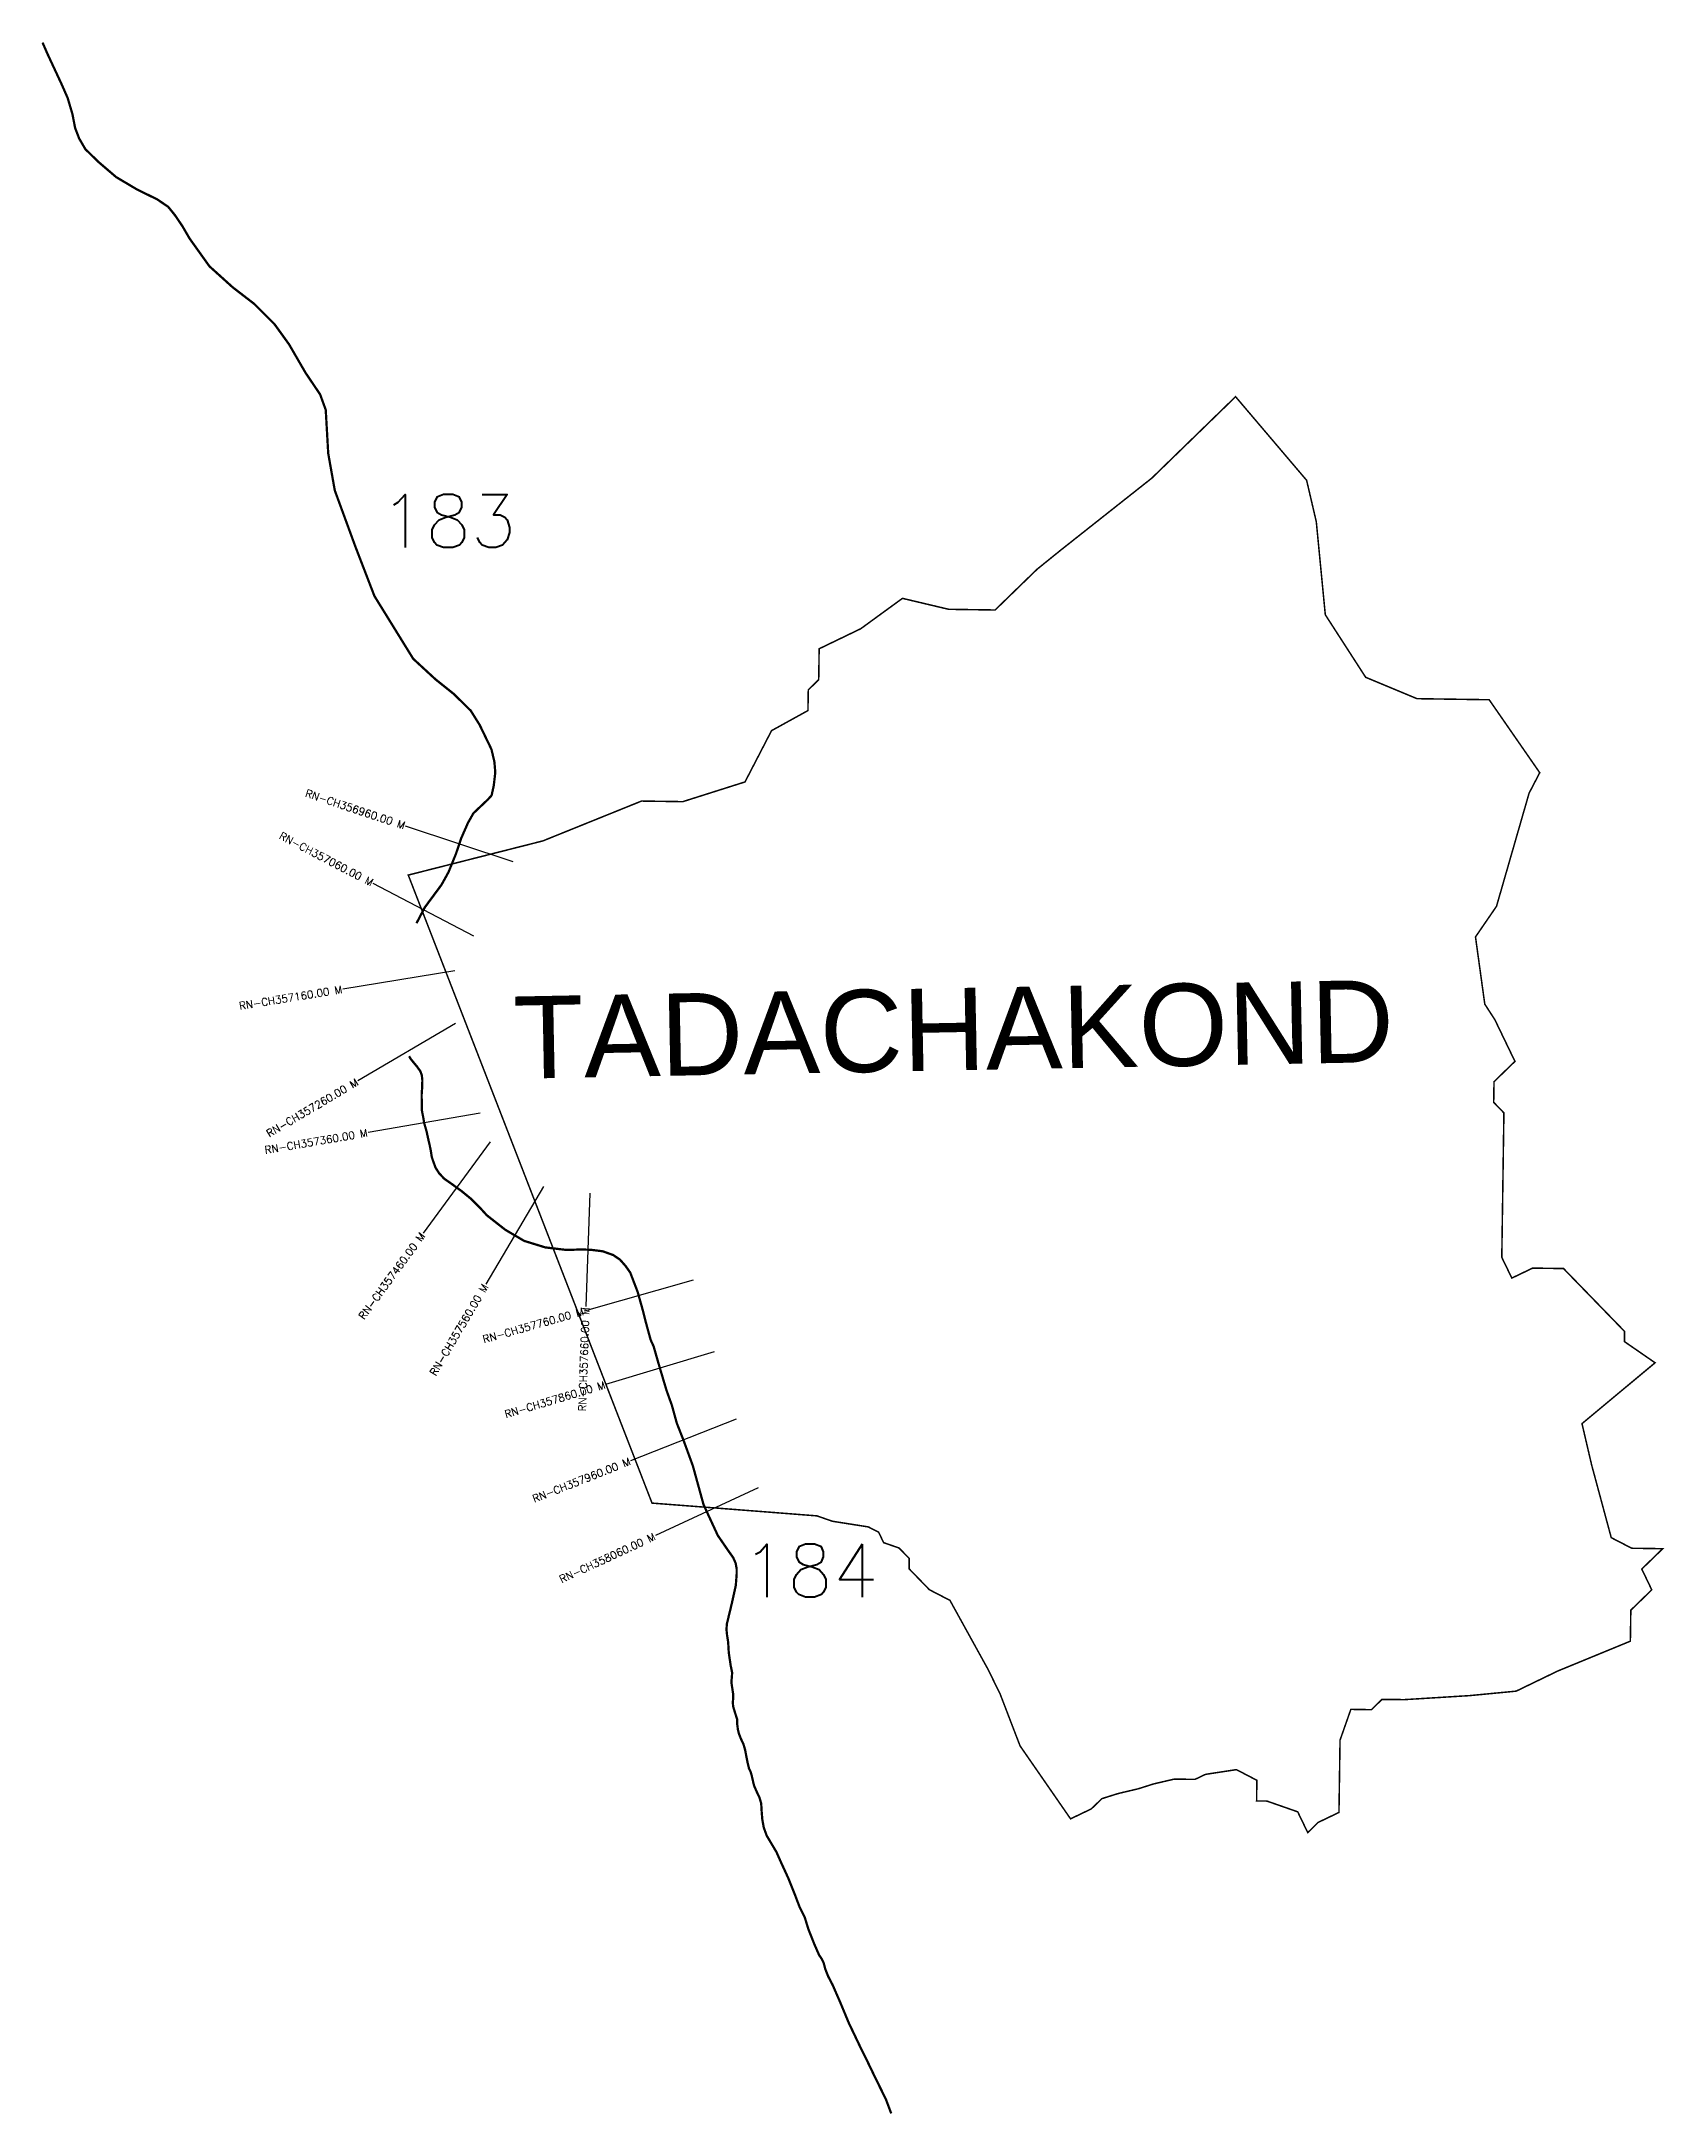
# Model space of a CAD drawing. Header units: metres. Extents: x 296176 to 298323, y 1974539 to 1977281.
import ezdxf
from ezdxf.enums import TextEntityAlignment as Align

# ---------------------------------------------------------------- set-up
doc = ezdxf.new("R2010")
doc.units = ezdxf.units.M
doc.header["$MEASUREMENT"] = 0
for name, color, linetype in [('CS', 134, 'Continuous'), ('CSMark', 6, 'Continuous'), ('NATURALLY PROTECTED', 3, 'Continuous'), ('VILLAGE NAME', 250, 'Continuous')]:
    doc.layers.add(name, color=color, linetype=linetype)
doc.styles.get("Standard").update_dxf_attribs({"font": 'simplex.shx'})

msp = doc.modelspace()

# ---------------------------------------------------------------- linework, layer by layer
at = {"color": 6, "const_width": 2, "flags": 128}
msp.add_lwpolyline([(296661.2, 1976178.6), (296839.3, 1976223.8), (296969.8, 1976276.5), (297024.4, 1976275.7), (297106.7, 1976301.8), (297141.8, 1976369.6), (297190, 1976396.2), (297190.4, 1976423.5), (297204.2, 1976437), (297204.8, 1976477.9), (297259.8, 1976504.4), (297295.5, 1976530.4), (297315, 1976544.6), (297376.2, 1976530.1), (297437.6, 1976529.2), (297493, 1976583), (297524.7, 1976608.6), (297644.9, 1976703.6), (297755.7, 1976811.3), (297849.7, 1976700.7), (297862.5, 1976645.9), (297874.4, 1976522.9), (297927.8, 1976440.2), (297995.7, 1976411.9), (298091.2, 1976410.5), (298158.1, 1976314), (298144, 1976286.9), (298100.9, 1976137.3), (298073.1, 1976096.8), (298085.4, 1976007.9), (298098.8, 1975987.2), (298125.3, 1975932.2), (298097.6, 1975905.3), (298097.2, 1975878), (298110.7, 1975864.1), (298107.9, 1975673), (298121.2, 1975645.6), (298148.7, 1975658.8), (298189.6, 1975658.2), (298270.3, 1975575.1), (298270.3, 1975561.5), (298310.7, 1975533.6), (298214, 1975453.1), (298226.8, 1975398.3), (298252.7, 1975302.3), (298279.8, 1975288.3), (298320.8, 1975287.7), (298293.1, 1975260.8), (298306.3, 1975233.3), (298278.6, 1975206.4), (298278, 1975165.4), (298206, 1975135.8), (298181.9, 1975125.9), (298126.9, 1975099.3), (298065.4, 1975093.4), (297979.5, 1975088.1), (297949.3, 1975088.3), (297935.4, 1975074.8), (297908.2, 1975075.2), (297893.9, 1975034.5), (297892.5, 1974938.9), (297865, 1974925.7), (297851.2, 1974912.2), (297837.9, 1974939.7), (297797.2, 1974953.9), (297783.5, 1974954.1), (297783.9, 1974981.4), (297756.8, 1974995.5), (297718.2, 1974989.6), (297715.8, 1974989.2), (297702, 1974982.6), (297674.7, 1974983), (297647.3, 1974976.6), (297626.7, 1974970.1), (297602.5, 1974964.4), (297599.4, 1974963.6), (297578.8, 1974957.1), (297564.9, 1974943.6), (297537.4, 1974930.4), (297470.6, 1975026.9), (297457.4, 1975061.2), (297444.2, 1975095.6), (297428, 1975128.5), (297377.8, 1975219.4), (297350.7, 1975233.4), (297323.8, 1975261.1), (297324, 1975274.8), (297310.5, 1975288.6), (297290.1, 1975295.7), (297283.5, 1975309.5), (297269.9, 1975316.5), (297222.3, 1975324), (297201.9, 1975331.1), (297121.2, 1975337.4), (296983.7, 1975348), (296909.7, 1975538.5), (296787, 1975854.6), (296661.2, 1976178.6)], dxfattribs=at)
at = {"layer": 'CS'}
for p, q in [((296799.9, 1976196.1), (296657.6, 1976243.5)), ((296747.8, 1976097.9), (296614.9, 1976167.3)), ((296722.7, 1976051.9), (296574.7, 1976027.8)), ((296723.9, 1975982.4), (296594.6, 1975906.3)), ((296756.2, 1975863.5), (296608.3, 1975838.2)), ((296769.6, 1975825.9), (296680.9, 1975704.9)), ((296840.2, 1975766.7), (296763.9, 1975637.5)), ((296901.2, 1975758.1), (296896, 1975608.2)), ((297038.2, 1975642.7), (296893.9, 1975602)), ((297066, 1975548), (296922.3, 1975505)), ((297095, 1975459), (296955.4, 1975404.1)), ((297124.2, 1975368.2), (296988.1, 1975305))]:
    msp.add_line(p, q, dxfattribs=at)
at = {"layer": 'NATURALLY PROTECTED', "const_width": 3, "flags": 128}
for points in [[(296177.4, 1977279.6), (296183.5, 1977265.5), (296202.2, 1977225.4), (296210.5, 1977206.6), (296216.8, 1977185.4), (296220.5, 1977166.6), (296225.8, 1977152.8), (296234, 1977138.7), (296251.3, 1977121.8), (296274.8, 1977101.7), (296302.3, 1977085.4), (296329.2, 1977072.2), (296343.6, 1977062.4), (296352.6, 1977051.3), (296362.4, 1977036.8), (296371.9, 1977020.5), (296398.1, 1976983.8), (296428.9, 1976956), (296457.2, 1976934.2), (296484.4, 1976907), (296503.5, 1976880.5), (296525.3, 1976842.9), (296544.6, 1976814.3), (296552, 1976793.9), (296553.4, 1976769.7), (296555.3, 1976736.3), (296564, 1976687.3), (296591.1, 1976613.4), (296616.4, 1976547.7), (296667.7, 1976464.7), (296697.1, 1976437.6), (296721.6, 1976418), (296743.9, 1976396), (296755.7, 1976377.1), (296771.3, 1976344.8), (296775.2, 1976328.2), (296776.3, 1976314.3), (296774.3, 1976296.8), (296771.4, 1976283.9), (296766.8, 1976278.8), (296747.4, 1976260.4), (296740.2, 1976247.7), (296731.2, 1976227.2), (296724.4, 1976207), (296714.5, 1976182.6), (296705.2, 1976165.8), (296683.1, 1976135.9), (296672.7, 1976116.1), (296672.3, 1976114.9)], [(296662.3, 1975939.1), (296664.6, 1975935.2), (296673, 1975925), (296677.1, 1975919.3), (296679.1, 1975914.1), (296679.8, 1975907.7), (296679.7, 1975899.5), (296678.9, 1975888.3), (296679, 1975880.8), (296679, 1975873.3), (296679.2, 1975867.3), (296681, 1975858.2), (296682.4, 1975850.1), (296685.5, 1975839.3), (296687.4, 1975830.5), (296689.4, 1975821.9), (296691, 1975814.2), (296692.3, 1975805.7), (296694.7, 1975798.7), (296697.3, 1975791.6), (296702, 1975784.3), (296708.7, 1975777.1), (296720.4, 1975768.9), (296731.9, 1975760.5), (296743.4, 1975751.1), (296755.6, 1975739.1), (296759.1, 1975735.3), (296765.1, 1975728.7), (296789.4, 1975709.6), (296814.5, 1975694.8), (296842.4, 1975686.2), (296870.5, 1975682.8), (296885.9, 1975683.3), (296891.1, 1975683.4), (296903.1, 1975683), (296918.6, 1975681), (296932.3, 1975676.1), (296941.2, 1975670.1), (296948.7, 1975661.6), (296954.9, 1975652.8), (296964.6, 1975627.5), (296971, 1975604.8), (296976.1, 1975584.9), (296980.3, 1975569.6), (296981.9, 1975563.8), (296985.8, 1975555.3), (296993.4, 1975528.8), (297002.9, 1975497), (297010, 1975477.2), (297016.4, 1975453.9), (297025.8, 1975429.9), (297037.7, 1975397.3), (297051.9, 1975345.8), (297070.7, 1975305.2), (297084.6, 1975285), (297091, 1975276), (297094.3, 1975268.6), (297095.7, 1975260.8), (297095.7, 1975254.6), (297094.5, 1975238.9), (297089.2, 1975215.1), (297082.7, 1975188.2), (297082.2, 1975180.8), (297082.9, 1975173.7), (297084.4, 1975164.1), (297085.2, 1975150.4), (297087.7, 1975133.4), (297089.7, 1975123.5), (297088.7, 1975110.8), (297089.7, 1975104.2), (297091.1, 1975095), (297090.9, 1975088.1), (297090.5, 1975083.9), (297091.2, 1975078.3), (297093.5, 1975070.8), (297096.2, 1975062.3), (297096.3, 1975056.4), (297097.3, 1975048.5), (297098.8, 1975042.6), (297101.2, 1975036.5), (297104.7, 1975029), (297106.8, 1975021.7), (297109.9, 1975005.7), (297112, 1974996.9), (297114.1, 1974992.6), (297115.5, 1974987.9), (297118.6, 1974974.5), (297122.3, 1974966), (297125.7, 1974959), (297128.1, 1974950.9), (297128.8, 1974939.2), (297129.6, 1974929.6), (297131.5, 1974918.9), (297135.4, 1974908.2), (297142.1, 1974896.9), (297148.1, 1974886.9), (297155.1, 1974871.2), (297164, 1974851.9), (297172.1, 1974831.7), (297179.1, 1974813.3), (297185.6, 1974800.5), (297190.7, 1974784.1), (297198.4, 1974764.7), (297204.7, 1974750.3), (297208, 1974745.5), (297210.7, 1974740), (297213, 1974731.5), (297216.6, 1974722.3), (297222.5, 1974711), (297232.6, 1974687.9), (297244, 1974660.5), (297258.9, 1974629.3), (297268.1, 1974610.7), (297279.2, 1974587.7), (297293, 1974559.7), (297300.1, 1974540.8)]]:
    msp.add_lwpolyline(points, dxfattribs=at)

# ---------------------------------------------------------------- texts
at = {"char_height": 70, "attachment_point": 1}
for s, insert in [('183', (296624, 1976681.8)), ('184', (297102.7, 1975293.6))]:
    msp.add_mtext_dynamic_manual_height_columns(s, width=95.172, gutter_width=1, heights=[0], dxfattribs=dict(at, insert=insert))
at = {"layer": 'CSMark'}
for s, rotation, p in [('RN-CH356960.00 M', 341.5856, (296656.6, 1976243.8)), ('RN-CH357060.00 M', 332.4173, (296614, 1976167.8)), ('RN-CH357160.00 M', 9.2668, (296573.7, 1976027.6)), ('RN-CH357260.00 M', 30.4734, (296593.7, 1975905.8)), ('RN-CH357360.00 M', 9.731, (296607.3, 1975838)), ('RN-CH357460.00 M', 53.7502, (296680.3, 1975704.1)), ('RN-CH357560.00 M', 59.4229, (296763.4, 1975636.7)), ('RN-CH357760.00 M', 15.7381, (296892.9, 1975601.7)), ('RN-CH357660.00 M', 88.0202, (296896, 1975607.2)), ('RN-CH357860.00 M', 16.6641, (296921.3, 1975504.7)), ('RN-CH357960.00 M', 21.489, (296954.5, 1975403.7)), ('RN-CH358060.00 M', 24.8947, (296987.2, 1975304.6))]:
    msp.add_text(s, height=10, rotation=rotation, dxfattribs=at).set_placement(p, align=Align.MIDDLE_RIGHT)
at = {"layer": 'VILLAGE NAME', "insert": (296799.4, 1976017.9), "char_height": 108.748, "attachment_point": 1, "rotation": 1.1028}
msp.add_mtext_dynamic_manual_height_columns('{\\fArial|b0|i0|c0|p34;TADACHAKOND}', width=1571.314, gutter_width=543.7, heights=[0], dxfattribs=at)

doc.saveas('drawing.dxf')
